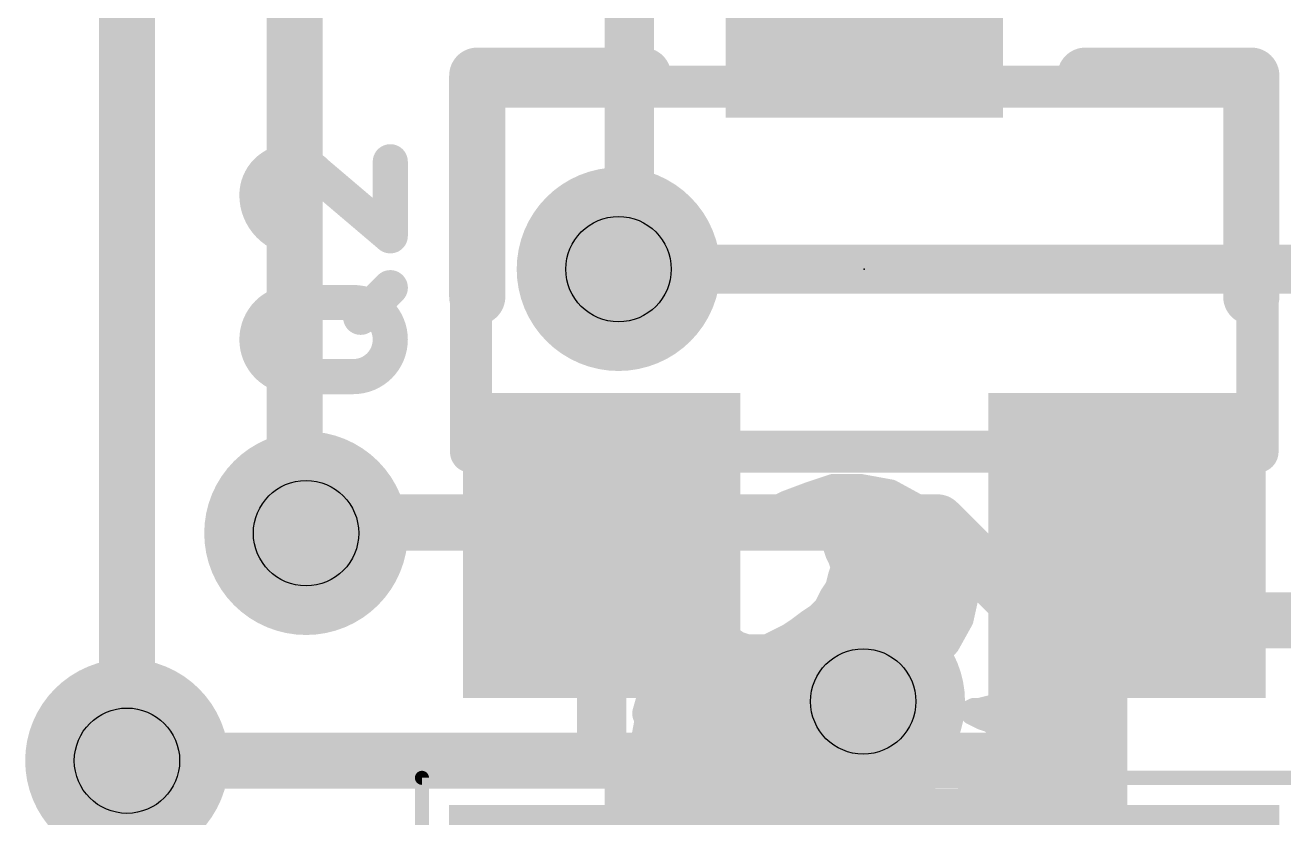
# Model space of a CAD drawing. Extents: x -33 to 53.6, y -8.2 to 46.5.
# Drawn here: x 3.95 to 8.503, y 19.605 to 22.473 of the extents above; entities that cross this region are included whole.
import ezdxf

# ---------------------------------------------------------------- set-up
doc = ezdxf.new("R2010")
doc.units = 0
for name, color, linetype in [('1', 12, 'CONTINUOUS'), ('16', 132, 'CONTINUOUS'), ('18', 110, 'CONTINUOUS'), ('21', 253, 'CONTINUOUS'), ('22', 253, 'CONTINUOUS'), ('23', 53, 'CONTINUOUS'), ('25', 253, 'CONTINUOUS'), ('27', 253, 'CONTINUOUS'), ('29', 253, 'CONTINUOUS'), ('31', 253, 'CONTINUOUS'), ('39', 12, 'CONTINUOUS'), ('44', 253, 'CONTINUOUS'), ('51', 253, 'CONTINUOUS')]:
    doc.layers.add(name, color=color, linetype=linetype)

# ---------------------------------------------------------------- blocks, each defined once
blk = doc.blocks.new('RECT')
blk.add_solid([(-0.5, -0.5), (0.5, -0.5), (-0.5, 0.5), (0.5, 0.5)])
blk = doc.blocks.new('ROUNDV')
at = {"const_width": 0.5}
blk.add_lwpolyline([(0, -0.25, 1), (0, 0.25, 1), (0, -0.25)], format="xyb", dxfattribs=at)

msp = doc.modelspace()

# ---------------------------------------------------------------- linework, layer by layer
at = {"layer": '1'}
for points, const_width in [([(4.318, 19.812), (4.318, 30.988)], 0.2032), ([(4.9246, 25.2921), (4.9246, 20.6761)], 0.2032), ([(6.135, 22.733), (6.135, 21.629)], 0.1778), ([(6.135, 21.629), (6.096, 21.59)], 0.1778), ([(4.9246, 20.6761), (4.9657, 20.635)], 0.2032), ([(6.035, 19.873), (6.035, 20.59)], 0.1778), ([(7.835, 20.49), (7.935, 20.59)], 0.2032), ([(7.835, 19.812), (7.835, 20.49)], 0.2032), ([(6.9811, 20.0262), (7.1953, 19.812)], 0.2032), ([(6.135, 19.773), (6.035, 19.873)], 0.1778), ([(7.1953, 19.812), (7.835, 19.812)], 0.2032), ([(7.835, 19.05), (7.835, 19.812)], 0.2032), ([(6.135, 19.773), (6.135, 19.05)], 0.1778)]:
    msp.add_lwpolyline(points, dxfattribs=dict(at, const_width=const_width))
for points, const_width in [([(6.1664, 21.5976, 1), (6.1036, 21.6604)], 0.0889), ([(6.0906, 21.629, 1), (6.1795, 21.629)], 0.0889), ([(6.0646, 21.6214, 1), (6.1274, 21.5586)], 0.0889), ([(4.9605, 20.712, 1), (4.8887, 20.6402)], 0.1016), ([(4.8738, 20.6761, 1), (4.9754, 20.6761)], 0.1016), ([(4.9298, 20.5991, 1), (5.0016, 20.6709)], 0.1016), ([(6.0795, 20.59, 1), (5.9905, 20.59)], 0.0889), ([(7.9709, 20.5541, 1), (7.8991, 20.6259)], 0.1016), ([(7.8858, 20.49, 1), (7.7842, 20.49)], 0.1016), ([(7.7991, 20.5259, 1), (7.8709, 20.4541)], 0.1016), ([(7.017, 20.0621, 1), (6.9452, 19.9903)], 0.1016), ([(6.0664, 19.9044, 1), (6.0036, 19.8416)], 0.0889), ([(5.9905, 19.873, 1), (6.0795, 19.873)], 0.0889), ([(7.1953, 19.8628, 1), (7.1953, 19.7612)], 0.1016), ([(7.1594, 19.7761, 1), (7.2312, 19.8479)], 0.1016), ([(7.8858, 19.812, 1), (7.7842, 19.812)], 0.1016), ([(7.835, 19.7612, 1), (7.835, 19.8628)], 0.1016), ([(4.2672, 19.812, 1), (4.3688, 19.812)], 0.1016), ([(6.1795, 19.773, 1), (6.0906, 19.773)], 0.0889), ([(7.7842, 19.812, 1), (7.8858, 19.812)], 0.1016), ([(6.1036, 19.7416, 1), (6.1664, 19.8044)], 0.0889)]:
    msp.add_lwpolyline(points, format="xyb", dxfattribs=dict(at, const_width=const_width))
at = {"layer": '16'}
for points, const_width in [([(6.096, 21.6345, 1), (6.096, 21.5455)], 0.0889), ([(5.0046, 20.7247, 1), (5.0046, 20.6231)], 0.1016), ([(5.0405, 20.638, 1), (4.9687, 20.7098)], 0.1016), ([(7.2853, 20.7098, 1), (7.2135, 20.638)], 0.1016), ([(7.2494, 20.6231, 1), (7.2494, 20.7247)], 0.1016), ([(4.9298, 20.6709, 1), (5.0016, 20.5991)], 0.1016), ([(7.6033, 20.3708, 1), (7.6033, 20.2692)], 0.1016), ([(7.5674, 20.2841, 1), (7.6392, 20.3559)], 0.1016), ([(7.017, 19.9903, 1), (6.9452, 20.0621)], 0.1016), ([(4.318, 19.8628, 1), (4.318, 19.7612)], 0.1016), ([(6.35, 19.8628, 1), (6.35, 19.7612)], 0.1016), ([(6.4008, 19.812, 1), (6.2992, 19.812)], 0.1016), ([(6.35, 19.7612, 1), (6.35, 19.8628)], 0.1016), ([(6.731, 19.8479, 1), (6.8028, 19.7761)], 0.1016), ([(6.7669, 19.7612, 1), (6.7669, 19.8628)], 0.1016)]:
    msp.add_lwpolyline(points, format="xyb", dxfattribs=dict(at, const_width=const_width))
for points, const_width in [([(13.97, 21.59), (6.096, 21.59)], 0.1778), ([(5.0046, 20.6739), (4.9657, 20.635)], 0.2032), ([(5.0046, 20.6739), (7.2494, 20.6739)], 0.2032), ([(7.2494, 20.6739), (7.6033, 20.32)], 0.2032), ([(7.6033, 20.32), (12.7, 20.32)], 0.2032), ([(6.7669, 19.812), (6.9811, 20.0262)], 0.2032), ([(4.318, 19.812), (6.35, 19.812)], 0.2032), ([(6.35, 19.812), (6.7669, 19.812)], 0.2032), ([(6.35, 18.288), (6.35, 19.812)], 0.2032)]:
    msp.add_lwpolyline(points, dxfattribs=dict(at, const_width=const_width))
at = {"layer": '21', "const_width": 0.2032}
for points in [[(6.185, 22.29), (5.585, 22.29)], [(5.585, 22.29), (5.585, 21.49)], [(7.785, 22.29), (8.385, 22.29)], [(8.385, 22.29), (8.385, 21.49)]]:
    msp.add_lwpolyline(points, dxfattribs=at)
at = {"layer": '21', "const_width": 0.1016}
for points in [[(5.585, 22.3408, 1), (5.585, 22.2392)], [(5.6358, 22.29, 1), (5.5342, 22.29)], [(6.185, 22.2392, 1), (6.185, 22.3408)], [(7.785, 22.3408, 1), (7.785, 22.2392)], [(8.4358, 22.29, 1), (8.3342, 22.29)], [(8.385, 22.2392, 1), (8.385, 22.3408)], [(5.5342, 21.49, 1), (5.6358, 21.49)], [(8.3342, 21.49, 1), (8.4358, 21.49)]]:
    msp.add_lwpolyline(points, format="xyb", dxfattribs=at)
at = {"layer": '22', "const_width": 0.0762}
for points in [[(6.702, 20.751), (6.782, 20.781)], [(6.782, 20.781), (6.872, 20.811)], [(6.8468, 20.8026), (7.0182, 20.8026)], [(6.872, 20.811), (6.972, 20.811)], [(6.972, 20.811), (7.082, 20.791)], [(7.082, 20.791), (7.192, 20.731)], [(6.642, 20.721), (6.702, 20.751)], [(6.6528, 20.7264), (7.1972, 20.7264)], [(7.192, 20.731), (7.282, 20.651)], [(6.592, 20.681), (6.602, 20.691)], [(6.622, 20.681), (6.592, 20.681)], [(6.602, 20.691), (6.642, 20.721)], [(6.652, 20.691), (6.622, 20.681)], [(6.682, 20.691), (6.652, 20.691)], [(6.722, 20.681), (6.682, 20.691)], [(6.772, 20.671), (6.722, 20.681)], [(6.812, 20.651), (6.772, 20.671)], [(6.852, 20.621), (6.812, 20.651)], [(6.8131, 20.6502), (7.2826, 20.6502)], [(7.282, 20.651), (7.332, 20.581)], [(6.872, 20.591), (6.852, 20.621)], [(6.882, 20.561), (6.872, 20.591)], [(6.8777, 20.574), (7.3343, 20.574)], [(6.892, 20.541), (6.882, 20.561)], [(7.332, 20.581), (7.362, 20.491)], [(6.902, 20.511), (6.892, 20.541)], [(6.892, 20.481), (6.902, 20.511)], [(6.8976, 20.4978), (7.3597, 20.4978)], [(6.882, 20.441), (6.892, 20.481)], [(7.362, 20.491), (7.362, 20.411)], [(6.842, 20.371), (6.862, 20.411)], [(6.862, 20.411), (6.882, 20.441)], [(6.8691, 20.4216), (7.362, 20.4216)], [(7.362, 20.411), (7.342, 20.321)], [(6.322, 20.271), (6.402, 20.361)], [(6.402, 20.361), (6.482, 20.401)], [(6.482, 20.401), (6.482, 20.321)], [(6.812, 20.341), (6.842, 20.371)], [(6.3881, 20.3454), (6.482, 20.3454)], [(6.482, 20.321), (6.502, 20.261)], [(6.742, 20.291), (6.782, 20.321)], [(6.782, 20.321), (6.812, 20.341)], [(6.8164, 20.3454), (7.3474, 20.3454)], [(7.342, 20.321), (7.292, 20.231)], [(6.252, 20.151), (6.322, 20.271)], [(6.321, 20.2692), (6.4993, 20.2692)], [(6.632, 20.231), (6.712, 20.271)], [(6.7084, 20.2692), (7.3132, 20.2692)], [(6.712, 20.271), (6.742, 20.291)], [(6.502, 20.261), (6.532, 20.241)], [(6.532, 20.241), (6.562, 20.231)], [(6.562, 20.231), (6.632, 20.231)], [(7.292, 20.231), (7.222, 20.151)], [(6.2765, 20.193), (7.2588, 20.193)], [(6.202, 20.011), (6.252, 20.151)], [(7.222, 20.151), (7.142, 20.061)], [(6.2398, 20.1168), (7.1916, 20.1168)], [(6.2126, 20.0406), (7.1242, 20.0406)], [(7.142, 20.061), (7.072, 19.981)], [(6.172, 19.851), (6.202, 20.011)], [(7.362, 19.991), (7.382, 20.001)], [(7.382, 20.001), (7.402, 20.001)], [(7.402, 20.001), (7.442, 20.011)], [(7.442, 20.011), (7.522, 20.011)], [(7.522, 20.011), (7.582, 20.001)], [(7.582, 20.001), (7.682, 19.961)], [(6.1933, 19.9644), (7.0649, 19.9644)], [(7.072, 19.981), (7.042, 19.911)], [(7.372, 19.981), (7.362, 19.991)], [(7.412, 19.961), (7.372, 19.981)], [(7.4052, 19.9644), (7.6735, 19.9644)], [(7.442, 19.951), (7.412, 19.961)], [(7.482, 19.911), (7.442, 19.951)], [(7.682, 19.961), (7.722, 19.931)], [(7.042, 19.911), (7.042, 19.841)], [(7.502, 19.881), (7.482, 19.911)], [(7.722, 19.931), (7.772, 19.901)], [(6.179, 19.8882), (7.042, 19.8882)], [(7.4972, 19.8882), (7.7797, 19.8882)], [(7.512, 19.851), (7.502, 19.881)], [(7.772, 19.901), (7.802, 19.851)], [(6.182, 19.671), (6.172, 19.851)], [(7.042, 19.841), (7.062, 19.781)], [(7.502, 19.791), (7.512, 19.821)], [(7.512, 19.821), (7.512, 19.851)], [(7.802, 19.851), (7.832, 19.791)], [(6.1742, 19.812), (7.0517, 19.812)], [(7.062, 19.781), (7.102, 19.731)], [(7.482, 19.751), (7.502, 19.791)], [(7.509, 19.812), (7.8215, 19.812)], [(7.832, 19.791), (7.852, 19.731)], [(6.1784, 19.7358), (7.0982, 19.7358)], [(7.102, 19.731), (7.162, 19.691)], [(7.452, 19.721), (7.482, 19.751)], [(7.4668, 19.7358), (7.8504, 19.7358)], [(7.852, 19.731), (7.872, 19.551)], [(7.162, 19.691), (7.242, 19.671)], [(7.322, 19.671), (7.372, 19.681)], [(7.372, 19.681), (7.422, 19.701)], [(7.422, 19.701), (7.452, 19.721)], [(6.232, 19.491), (6.182, 19.671)], [(6.1852, 19.6596), (7.8599, 19.6596)], [(7.242, 19.671), (7.322, 19.671)], [(6.2063, 19.5834), (7.8684, 19.5834)]]:
    msp.add_lwpolyline(points, dxfattribs=at)
at = {"layer": '22', "const_width": 0.0381}
for points in [[(6.776, 20.7991, 1), (6.788, 20.7629)], [(6.7887, 20.7632, 1), (6.7753, 20.7988)], [(6.8468, 20.8217, 1), (6.8468, 20.7836)], [(6.872, 20.83, 1), (6.872, 20.7919)], [(6.878, 20.7929, 1), (6.866, 20.8291)], [(6.9754, 20.8297, 1), (6.9686, 20.7923)], [(6.972, 20.7919, 1), (6.972, 20.83)], [(7.0182, 20.7836, 1), (7.0182, 20.8217)], [(7.0911, 20.8077, 1), (7.0729, 20.7743)], [(7.0786, 20.7723, 1), (7.0854, 20.8097)], [(6.6528, 20.7455, 1), (6.6528, 20.7074)], [(6.6953, 20.7688, 1), (6.7087, 20.7332)], [(6.7105, 20.734, 1), (6.6935, 20.768)], [(7.2047, 20.7452, 1), (7.1793, 20.7168)], [(7.1829, 20.7143, 1), (7.2011, 20.7477)], [(7.1972, 20.7074, 1), (7.1972, 20.7455)], [(6.592, 20.7001, 1), (6.592, 20.662)], [(6.5906, 20.7062, 1), (6.6134, 20.6758)], [(6.6155, 20.6775, 1), (6.5885, 20.7045)], [(6.616, 20.6991, 1), (6.628, 20.6629)], [(6.622, 20.662, 1), (6.622, 20.7001)], [(6.6335, 20.738, 1), (6.6505, 20.704)], [(6.6534, 20.7058, 1), (6.6306, 20.7362)], [(6.652, 20.7101, 1), (6.652, 20.672)], [(6.658, 20.6729, 1), (6.646, 20.7091)], [(6.6866, 20.7095, 1), (6.6774, 20.6725)], [(6.682, 20.672, 1), (6.682, 20.7101)], [(6.7257, 20.6997, 1), (6.7183, 20.6623)], [(6.7174, 20.6625, 1), (6.7266, 20.6995)], [(6.5785, 20.6945, 1), (6.6055, 20.6675)], [(6.7805, 20.688, 1), (6.7635, 20.654)], [(6.7683, 20.6523, 1), (6.7757, 20.6897)], [(6.8234, 20.6662, 1), (6.8006, 20.6358)], [(6.8131, 20.6693, 1), (6.8131, 20.6312)], [(6.8035, 20.634, 1), (6.8205, 20.668)], [(7.2975, 20.6621, 1), (7.2665, 20.6399)], [(7.2693, 20.6368, 1), (7.2947, 20.6652)], [(7.2826, 20.6312, 1), (7.2826, 20.6693)], [(6.8679, 20.6316, 1), (6.8361, 20.6104)], [(6.8406, 20.6058, 1), (6.8634, 20.6362)], [(6.8901, 20.597, 1), (6.8539, 20.585)], [(6.8561, 20.5804, 1), (6.8879, 20.6016)], [(6.8777, 20.5931, 1), (6.8777, 20.555)], [(6.899, 20.5695, 1), (6.865, 20.5525)], [(6.8639, 20.555, 1), (6.9001, 20.567)], [(7.3501, 20.587, 1), (7.3139, 20.575)], [(7.3165, 20.5699, 1), (7.3475, 20.5921)], [(7.3343, 20.555, 1), (7.3343, 20.5931)], [(6.9101, 20.547, 1), (6.8739, 20.535)], [(6.875, 20.5325, 1), (6.909, 20.5495)], [(6.8976, 20.5169, 1), (6.8976, 20.4788)], [(6.9201, 20.505, 1), (6.8839, 20.517)], [(6.8839, 20.505, 1), (6.9201, 20.517)], [(7.3597, 20.4788, 1), (7.3597, 20.5169)], [(6.8739, 20.487, 1), (6.9101, 20.475)], [(6.9105, 20.4764, 1), (6.8735, 20.4856)], [(7.3811, 20.491, 1), (7.343, 20.491)], [(7.3439, 20.485, 1), (7.3801, 20.497)], [(6.879, 20.4025, 1), (6.845, 20.4195)], [(6.8691, 20.4407, 1), (6.8691, 20.4026)], [(6.8635, 20.4456, 1), (6.9005, 20.4364)], [(6.8979, 20.4304, 1), (6.8661, 20.4516)], [(7.3806, 20.4069, 1), (7.3434, 20.4151)], [(7.362, 20.4026, 1), (7.362, 20.4407)], [(6.4162, 20.3483, 1), (6.3878, 20.3737)], [(6.5011, 20.401, 1), (6.463, 20.401)], [(6.4905, 20.384, 1), (6.4735, 20.418)], [(6.825, 20.3795, 1), (6.859, 20.3625)], [(6.8555, 20.3575, 1), (6.8285, 20.3845)], [(6.8461, 20.4216, 1), (6.8779, 20.4004)], [(7.343, 20.411, 1), (7.3811, 20.411)], [(6.3881, 20.3645, 1), (6.3881, 20.3264)], [(6.3935, 20.378, 1), (6.4105, 20.344)], [(6.5001, 20.327, 1), (6.4639, 20.315)], [(6.482, 20.3264, 1), (6.482, 20.3645)], [(6.7714, 20.3369, 1), (6.7926, 20.3051)], [(6.7934, 20.3058, 1), (6.7706, 20.3362)], [(6.7985, 20.3545, 1), (6.8255, 20.3275)], [(6.8164, 20.3645, 1), (6.8164, 20.3264)], [(6.8226, 20.3251, 1), (6.8014, 20.3569)], [(7.3587, 20.3117, 1), (7.3253, 20.3303)], [(7.3474, 20.3264, 1), (7.3474, 20.3645)], [(6.321, 20.2883, 1), (6.321, 20.2502)], [(6.3385, 20.2614, 1), (6.3055, 20.2806)], [(6.463, 20.321, 1), (6.5011, 20.321)], [(6.4993, 20.2502, 1), (6.4993, 20.2883)], [(6.7084, 20.2883, 1), (6.7084, 20.2502)], [(6.7205, 20.254, 1), (6.7035, 20.288)], [(6.7306, 20.3062, 1), (6.7534, 20.2758)], [(6.7526, 20.2751, 1), (6.7314, 20.3069)], [(7.3132, 20.2502, 1), (7.3132, 20.2883)], [(7.3234, 20.3251, 1), (7.3606, 20.3169)], [(6.3078, 20.2837, 1), (6.3362, 20.2583)], [(6.5126, 20.2769, 1), (6.4914, 20.2451)], [(6.4839, 20.255, 1), (6.5201, 20.267)], [(6.538, 20.2591, 1), (6.526, 20.2229)], [(6.5214, 20.2251, 1), (6.5426, 20.2569)], [(6.562, 20.2501, 1), (6.562, 20.212)], [(6.556, 20.2129, 1), (6.568, 20.2491)], [(6.6235, 20.248, 1), (6.6405, 20.214)], [(6.632, 20.212, 1), (6.632, 20.2501)], [(6.7014, 20.2869, 1), (6.7226, 20.2551)], [(7.3063, 20.2185, 1), (7.2777, 20.2435)], [(6.2765, 20.2121, 1), (6.2765, 20.174)], [(7.2588, 20.174, 1), (7.2588, 20.2121)], [(7.2753, 20.2403, 1), (7.3087, 20.2217)], [(6.2355, 20.1606, 1), (6.2685, 20.1414)], [(6.2699, 20.1446, 1), (6.2341, 20.1574)], [(7.2077, 20.1635, 1), (7.2363, 20.1385)], [(7.2362, 20.1383, 1), (7.2078, 20.1637)], [(6.2398, 20.1359, 1), (6.2398, 20.0978)], [(7.1916, 20.0978, 1), (7.1916, 20.1359)], [(6.2126, 20.0597, 1), (6.2126, 20.0216)], [(7.1278, 20.0737, 1), (7.1562, 20.0483)], [(7.1242, 20.0216, 1), (7.1242, 20.0597)], [(7.1563, 20.0485, 1), (7.1277, 20.0735)], [(6.1841, 20.0174, 1), (6.2199, 20.0046)], [(6.2207, 20.0075, 1), (6.1833, 20.0145)], [(7.382, 20.0201, 1), (7.382, 19.982)], [(7.3905, 19.984, 1), (7.3735, 20.018)], [(7.3974, 20.0195, 1), (7.4066, 19.9825)], [(7.402, 19.982, 1), (7.402, 20.0201)], [(7.442, 20.03, 1), (7.442, 19.9919)], [(7.4466, 19.9925, 1), (7.4374, 20.0295)], [(7.5251, 20.0298, 1), (7.5189, 19.9922)], [(7.522, 19.9919, 1), (7.522, 20.03)], [(7.5891, 20.0187, 1), (7.5749, 19.9833)], [(7.5789, 19.9822, 1), (7.5851, 20.0198)], [(6.1933, 19.9835, 1), (6.1933, 19.9454)], [(7.0577, 19.9935, 1), (7.0863, 19.9685)], [(7.0895, 19.9735, 1), (7.0545, 19.9885)], [(7.0649, 19.9454, 1), (7.0649, 19.9835)], [(7.3755, 20.0045, 1), (7.3485, 19.9775)], [(7.3535, 20.008, 1), (7.3705, 19.974)], [(7.3805, 19.998, 1), (7.3635, 19.964)], [(7.3585, 19.9675, 1), (7.3855, 19.9945)], [(7.4052, 19.9835, 1), (7.4052, 19.9454)], [(7.418, 19.9791, 1), (7.406, 19.9429)], [(7.4035, 19.944, 1), (7.4205, 19.978)], [(7.4555, 19.9645, 1), (7.4285, 19.9375)], [(7.436, 19.9329, 1), (7.448, 19.9691)], [(7.6934, 19.9762, 1), (7.6706, 19.9458)], [(7.6735, 19.9454, 1), (7.6735, 19.9835)], [(7.6749, 19.9433, 1), (7.6891, 19.9787)], [(7.0611, 19.911, 1), (7.023, 19.911)], [(7.4979, 19.9216, 1), (7.4661, 19.9004)], [(7.4685, 19.8975, 1), (7.4955, 19.9245)], [(7.7318, 19.9473, 1), (7.7122, 19.9147)], [(7.7106, 19.9158, 1), (7.7334, 19.9462)], [(6.179, 19.9073, 1), (6.179, 19.8692)], [(7.0245, 19.9185, 1), (7.0595, 19.9035)], [(7.042, 19.8692, 1), (7.042, 19.9073)], [(7.4972, 19.9073, 1), (7.4972, 19.8692)], [(7.5201, 19.887, 1), (7.4839, 19.875)], [(7.4861, 19.8704, 1), (7.5179, 19.8916)], [(7.7883, 19.9108, 1), (7.7557, 19.8912)], [(7.7622, 19.8847, 1), (7.7818, 19.9173)], [(7.7797, 19.8692, 1), (7.7797, 19.9073)], [(6.191, 19.8521, 1), (6.153, 19.8499)], [(6.1533, 19.8545, 1), (6.1907, 19.8475)], [(7.0601, 19.847, 1), (7.0239, 19.835)], [(7.023, 19.841, 1), (7.0611, 19.841)], [(7.5311, 19.851, 1), (7.493, 19.851)], [(7.4939, 19.845, 1), (7.5301, 19.857)], [(7.5301, 19.815, 1), (7.4939, 19.827)], [(7.819, 19.8595, 1), (7.785, 19.8425)], [(7.7857, 19.8412, 1), (7.8183, 19.8608)], [(6.1742, 19.8311, 1), (6.1742, 19.793)], [(7.0769, 19.7929, 1), (7.0471, 19.7691)], [(7.0439, 19.775, 1), (7.0801, 19.787)], [(7.0517, 19.793, 1), (7.0517, 19.8311)], [(7.4839, 19.797, 1), (7.5201, 19.785)], [(7.519, 19.7825, 1), (7.485, 19.7995)], [(7.509, 19.8311, 1), (7.509, 19.793)], [(7.493, 19.821, 1), (7.5311, 19.821)], [(7.8501, 19.797, 1), (7.8139, 19.785)], [(7.815, 19.7825, 1), (7.849, 19.7995)], [(7.8215, 19.793, 1), (7.8215, 19.8311)], [(6.1784, 19.7549, 1), (6.1784, 19.7168)], [(7.1126, 19.7469, 1), (7.0914, 19.7151)], [(7.0871, 19.7191, 1), (7.1169, 19.7429)], [(7.0982, 19.7168, 1), (7.0982, 19.7549)], [(7.4668, 19.7549, 1), (7.4668, 19.7168)], [(7.465, 19.7595, 1), (7.499, 19.7425)], [(7.4955, 19.7375, 1), (7.4685, 19.7645)], [(7.8709, 19.7331, 1), (7.8331, 19.7289)], [(7.8504, 19.7168, 1), (7.8504, 19.7549)], [(7.1666, 19.7095, 1), (7.1574, 19.6725)], [(7.1514, 19.6751, 1), (7.1726, 19.7069)], [(7.3649, 19.6987, 1), (7.3791, 19.6633)], [(7.3757, 19.6623, 1), (7.3683, 19.6997)], [(7.4114, 19.7169, 1), (7.4326, 19.6851)], [(7.4291, 19.6833, 1), (7.4149, 19.7187)], [(7.4385, 19.7345, 1), (7.4655, 19.7075)], [(7.4626, 19.7051, 1), (7.4414, 19.7369)], [(7.8339, 19.725, 1), (7.8701, 19.737)], [(6.2004, 19.6761, 1), (6.1636, 19.6659)], [(6.163, 19.6699, 1), (6.201, 19.6721)], [(6.1852, 19.6787, 1), (6.1852, 19.6406)], [(7.242, 19.69, 1), (7.242, 19.6519)], [(7.2374, 19.6525, 1), (7.2466, 19.6895)], [(7.3183, 19.6897, 1), (7.3257, 19.6523)], [(7.322, 19.6519, 1), (7.322, 19.69)], [(7.8599, 19.6406, 1), (7.8599, 19.6787)], [(6.2063, 19.6025, 1), (6.2063, 19.5644)], [(7.8684, 19.5644, 1), (7.8684, 19.6025)]]:
    msp.add_lwpolyline(points, format="xyb", dxfattribs=at)
at = {"layer": '23'}
msp.add_point((6.985, 21.59), dxfattribs=at)
at = {"layer": '25'}
for points, const_width in [([(4.9086, 21.9787, 0.4142), (4.7879, 21.858)], 0.127), ([(5.0024, 21.9384, 0.2053), (4.9086, 21.9787)], 0.127), ([(4.9086, 22.0104, 1), (4.9086, 21.9469)], 0.0635), ([(4.9086, 21.9469, 1), (4.9086, 22.0104)], 0.0635), ([(5.3022, 21.9787, 1), (5.2388, 21.9787)], 0.0635), ([(5.023, 21.9626, 1), (4.9818, 21.9143)], 0.0635), ([(4.9794, 21.9166, 1), (5.0254, 21.9603)], 0.0635), ([(4.7879, 21.858, 0.3252), (4.8951, 21.7106)], 0.127), ([(4.8196, 21.858, 1), (4.7562, 21.858)], 0.0635), ([(4.7561, 21.858, 1), (4.8196, 21.858)], 0.0635), ([(4.8854, 21.6803, 1), (4.9049, 21.7408)], 0.0635), ([(5.2499, 21.6864, 1), (5.2911, 21.7347)], 0.0635), ([(5.2388, 21.7106, 1), (5.3022, 21.7106)], 0.0635), ([(5.293, 21.5006, 1), (5.248, 21.5455)], 0.0635), ([(4.922, 21.4694, 1), (4.922, 21.2013)], 0.127), ([(4.922, 21.5012, 1), (4.922, 21.4377)], 0.0635), ([(4.922, 21.4377, 1), (4.922, 21.5012)], 0.0635), ([(5.1364, 21.5012, 1), (5.1364, 21.4377)], 0.0635), ([(5.1364, 21.2013, 1), (5.1364, 21.4694)], 0.127), ([(5.1364, 21.4377, 1), (5.1364, 21.5012)], 0.0635), ([(5.1408, 21.4383, 1), (5.1857, 21.3934)], 0.0635), ([(4.922, 21.2331, 1), (4.922, 21.1696)], 0.0635), ([(4.922, 21.1696, 1), (4.922, 21.2331)], 0.0635), ([(5.1364, 21.2331, 1), (5.1364, 21.1696)], 0.0635), ([(5.1364, 21.1696, 1), (5.1364, 21.2331)], 0.0635)]:
    msp.add_lwpolyline(points, format="xyb", dxfattribs=dict(at, const_width=const_width))
at = {"layer": '25', "const_width": 0.127}
for points in [[(5.2705, 21.7106), (5.2705, 21.9787)], [(5.0024, 21.9384), (5.2705, 21.7106)], [(5.1633, 21.4158), (5.2705, 21.5231)], [(4.922, 21.4694), (5.1364, 21.4694)], [(5.1364, 21.2013), (4.922, 21.2013)]]:
    msp.add_lwpolyline(points, dxfattribs=at)
at = {"layer": '27', "const_width": 0.127}
for points in [[(6.3165, 20.3581), (6.2093, 19.9827)], [(6.9774, 20.3045), (6.9774, 20.3581)], [(6.9774, 20.3581), (7.2455, 20.3581)], [(7.2455, 20.3581), (7.1114, 19.8755)], [(7.5462, 19.8755), (7.5462, 20.3581)], [(7.7607, 20.1972), (7.5462, 20.0364)], [(6.397, 20.09), (6.397, 19.8755)], [(7.7607, 19.8755), (7.6401, 20.1034)], [(6.2093, 19.9827), (6.4774, 19.9827)], [(6.714, 19.8755), (6.714, 19.9023)], [(6.714, 19.9023), (6.7408, 19.9023)], [(6.7408, 19.9023), (6.7408, 19.8755)], [(6.7408, 19.8755), (6.714, 19.8755)]]:
    msp.add_lwpolyline(points, dxfattribs=at)
at = {"layer": '27', "const_width": 0.0635}
for points in [[(6.347, 20.3494, 1), (6.286, 20.3668)], [(7.0091, 20.3581, 1), (6.9456, 20.3581)], [(6.9774, 20.3898, 1), (6.9774, 20.3264)], [(7.2761, 20.3496, 1), (7.2149, 20.3666)], [(7.2455, 20.3264, 1), (7.2455, 20.3898)], [(7.578, 20.3581, 1), (7.5145, 20.3581)], [(6.9456, 20.3045, 1), (7.0091, 20.3045)], [(7.7798, 20.1718, 1), (7.7417, 20.2226)], [(6.4287, 20.09, 1), (6.3652, 20.09)], [(7.6681, 20.1182, 1), (7.612, 20.0885)], [(7.5272, 20.0618, 1), (7.5653, 20.011)], [(6.2093, 20.0145, 1), (6.2093, 19.951)], [(6.4774, 19.951, 1), (6.4774, 20.0145)], [(6.1787, 19.9915, 1), (6.2398, 19.974)], [(6.7457, 19.9023, 1), (6.6822, 19.9023)], [(6.714, 19.9341, 1), (6.714, 19.8706)], [(6.7725, 19.9023, 1), (6.709, 19.9023)], [(6.7408, 19.8706, 1), (6.7408, 19.9341)], [(6.3652, 19.8755, 1), (6.4287, 19.8755)], [(6.714, 19.9073, 1), (6.714, 19.8438)], [(6.6822, 19.8755, 1), (6.7457, 19.8755)], [(6.709, 19.8755, 1), (6.7725, 19.8755)], [(6.7408, 19.8438, 1), (6.7408, 19.9073)], [(7.0808, 19.884, 1), (7.142, 19.867)], [(7.5145, 19.8755, 1), (7.578, 19.8755)], [(7.7327, 19.8606, 1), (7.7888, 19.8904)]]:
    msp.add_lwpolyline(points, format="xyb", dxfattribs=at)
at = {"layer": '39', "const_width": 0.0508}
for points in [[(5.385, 18.35), (5.385, 19.75)], [(5.385, 19.75), (8.585, 19.75)]]:
    msp.add_lwpolyline(points, dxfattribs=at)
at = {"layer": '39', "const_width": 0.0254}
for points in [[(5.3977, 19.75, 1), (5.3723, 19.75)], [(5.385, 19.7627, 1), (5.385, 19.7373)]]:
    msp.add_lwpolyline(points, format="xyb", dxfattribs=at)
at = {"layer": '44'}
for centre in [(6.096, 21.59), (4.9657, 20.635), (6.9811, 20.0262), (4.318, 19.812)]:
    msp.add_circle(centre, 0.1905, dxfattribs=at)
at = {"layer": '51', "const_width": 0.1524}
for points in [[(5.5626, 20.9296), (5.5626, 22.2504)], [(5.5626, 22.2504), (8.4074, 22.2504)], [(8.4074, 22.2504), (8.4074, 20.9296)], [(8.4074, 20.9296), (5.5626, 20.9296)]]:
    msp.add_lwpolyline(points, dxfattribs=at)
at = {"layer": '51', "const_width": 0.0762}
for points in [[(5.6007, 22.2504, 1), (5.5245, 22.2504)], [(5.5626, 22.2885, 1), (5.5626, 22.2123)], [(8.4455, 22.2504, 1), (8.3693, 22.2504)], [(8.4074, 22.2123, 1), (8.4074, 22.2885)], [(5.5626, 20.9677, 1), (5.5626, 20.8915)], [(8.4074, 20.8915, 1), (8.4074, 20.9677)], [(5.5245, 20.9296, 1), (5.6007, 20.9296)], [(8.3693, 20.9296, 1), (8.4455, 20.9296)]]:
    msp.add_lwpolyline(points, format="xyb", dxfattribs=at)

# ---------------------------------------------------------------- block references
at = {"layer": '1', "xscale": 0.8, "yscale": 0.9}
for p in [(6.985, 22.69), (6.035, 20.59), (7.935, 20.59)]:
    msp.add_blockref('RECT', p, dxfattribs=at)
at = {"layer": '18', "xscale": 0.7366, "yscale": 0.7366}
for p in [(6.096, 21.59), (6.096, 21.59), (4.9657, 20.635), (4.9657, 20.635), (6.9811, 20.0262), (6.9811, 20.0262), (4.318, 19.812), (4.318, 19.812)]:
    msp.add_blockref('ROUNDV', p, dxfattribs=at)
at = {"layer": '29', "xscale": 1.0032, "yscale": 1.1032}
for p in [(6.985, 22.69), (6.035, 20.59), (7.935, 20.59)]:
    msp.add_blockref('RECT', p, dxfattribs=at)
at = {"layer": '29', "xscale": 1.3032, "yscale": 1.2032, "rotation": 180}
for p in [(6.135, 19.05), (7.835, 19.05)]:
    msp.add_blockref('RECT', p, dxfattribs=at)
at = {"layer": '31', "xscale": 0.8, "yscale": 0.9}
for p in [(6.985, 22.69), (6.035, 20.59), (7.935, 20.59)]:
    msp.add_blockref('RECT', p, dxfattribs=at)

doc.saveas('drawing.dxf')
